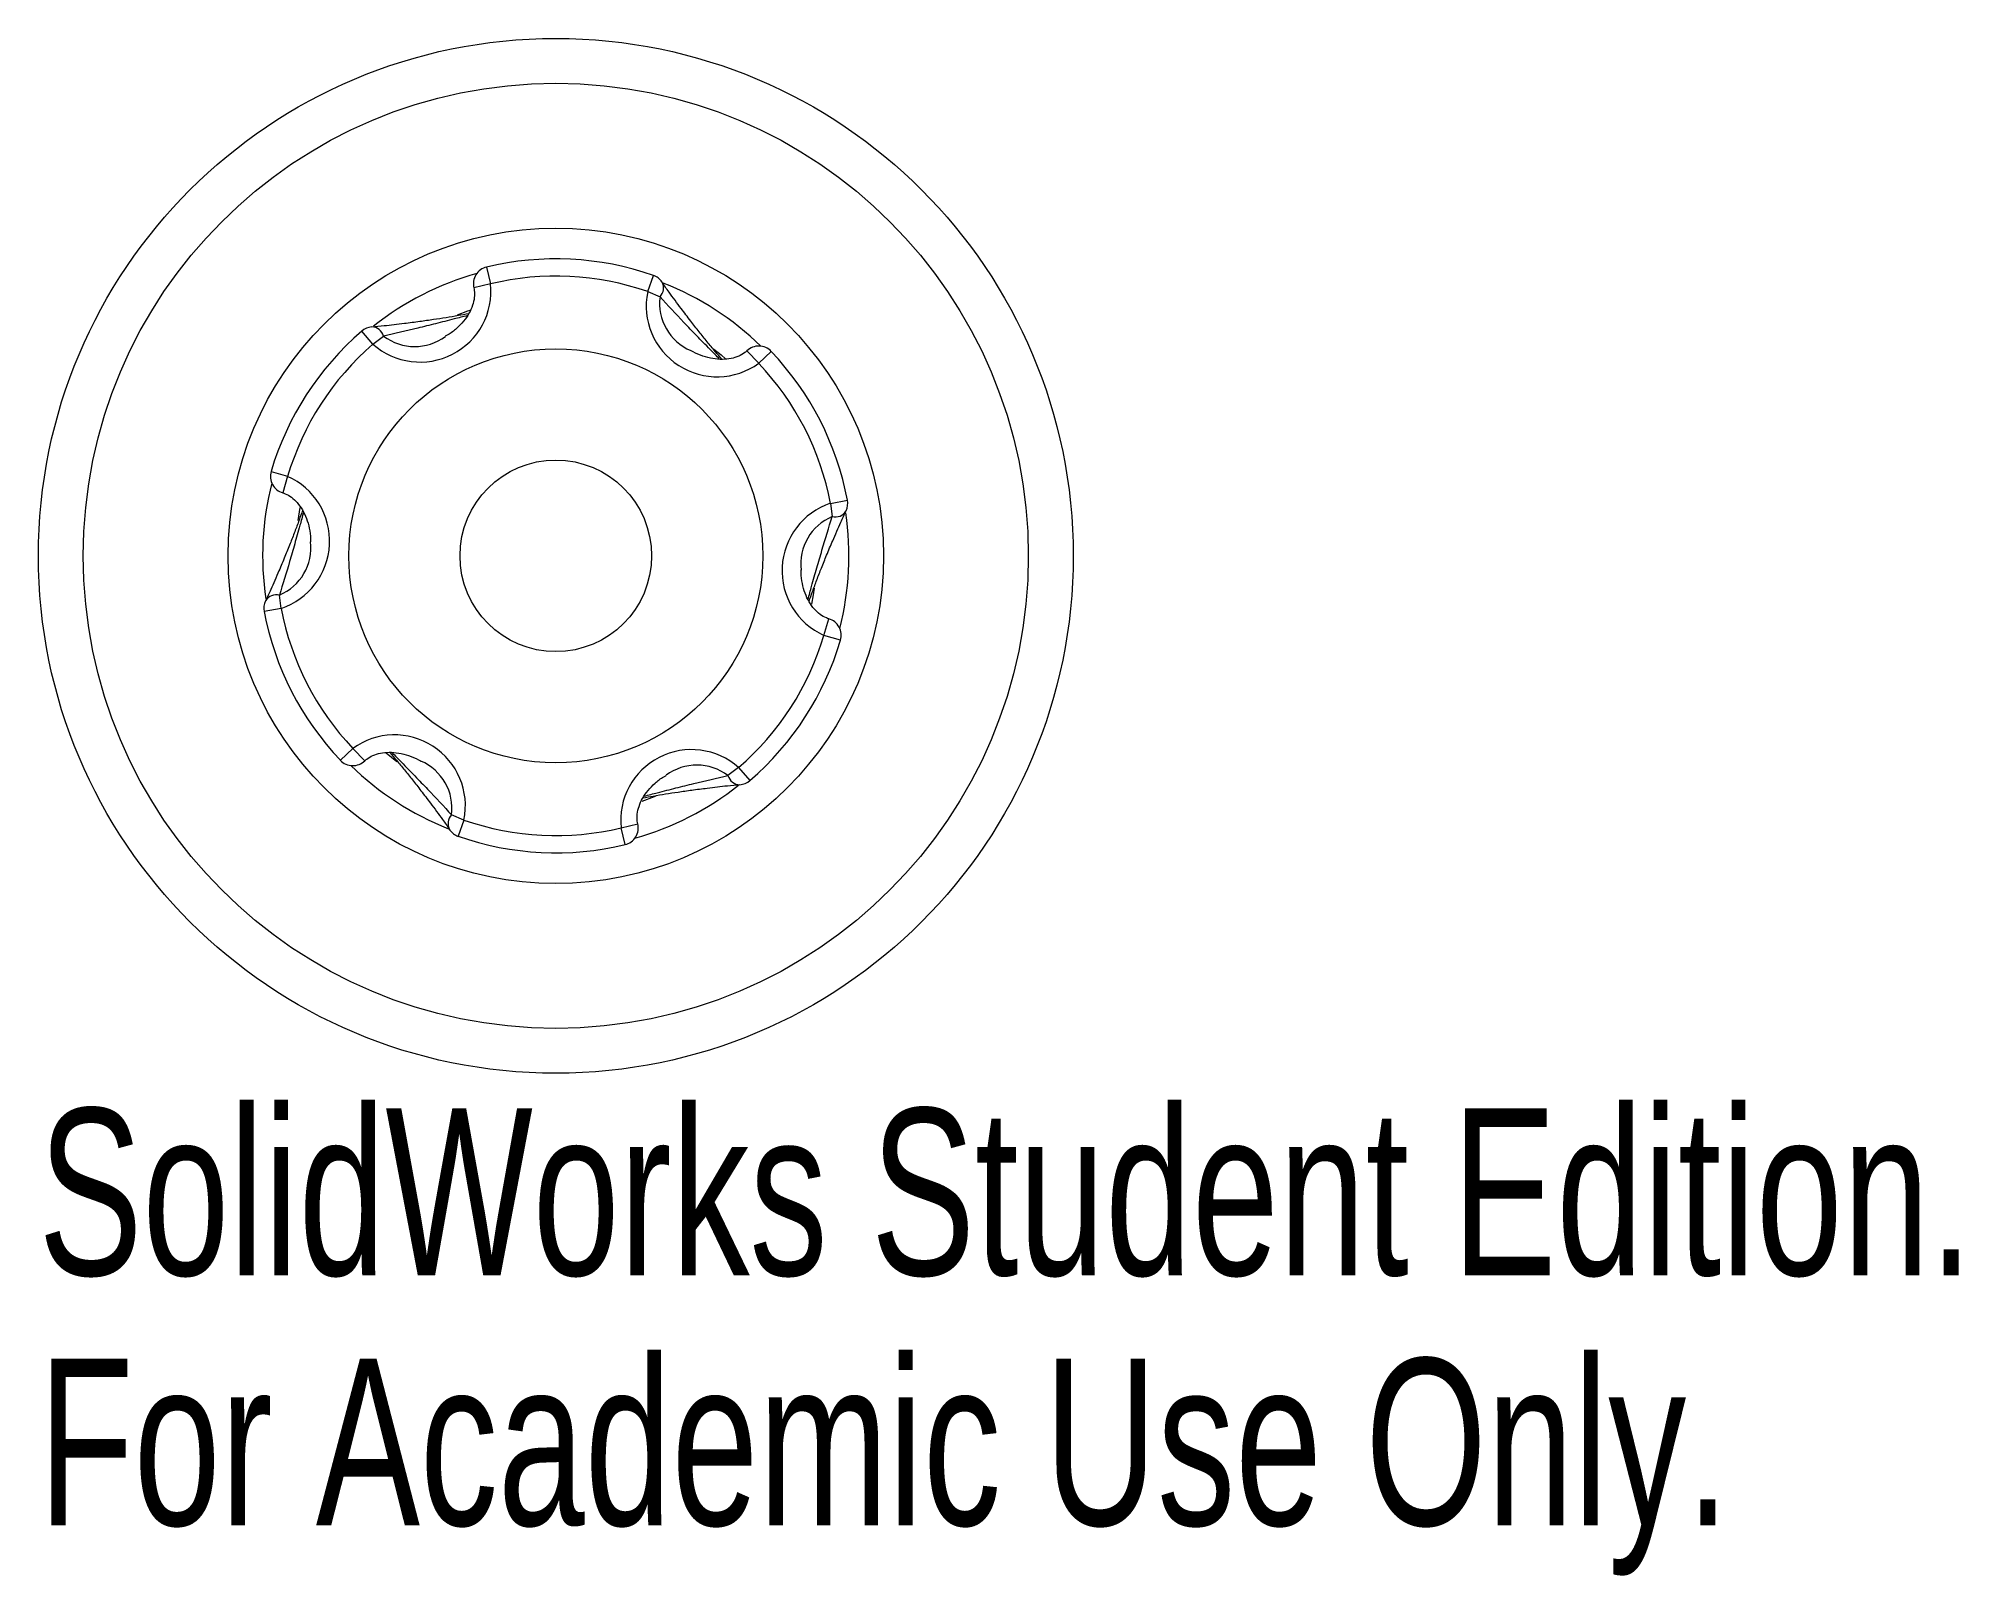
# Paper-space layout '_Top' of a CAD drawing. Header units: millimetres. Extents: x -15 to 40.7, y -29.6 to 15.
import ezdxf

# ---------------------------------------------------------------- set-up
doc = ezdxf.new("R2010")
doc.units = ezdxf.units.MM
doc.styles.add('SLDTEXTSTYLE0', font='TXT', dxfattribs={"width": 0.7})

psp = doc.layouts.new('_Top')

# ---------------------------------------------------------------- linework, layer by layer
at = {"color": 8, "linetype": 'Continuous', "lineweight": 15}
for p, q in [((-2.008, 8.372), (-1.891, 7.886)), ((-1.891, 7.886), (-2.378, 7.769)), ((2.664, 7.659), (2.829, 8.131)), ((-5.301, 6.137), (-5.628, 6.515)), ((5.884, 5.581), (5.539, 5.943)), ((6.246, 5.925), (5.884, 5.581)), ((-8.254, 2.447), (-7.775, 2.305)), ((-7.775, 2.305), (-7.917, 1.825)), ((-7.473, 1.029), (-7.412, 1.401)), ((7.965, 1.522), (8.456, 1.616)), ((-7.965, -1.522), (-8.456, -1.616)), ((7.775, -2.305), (7.917, -1.825)), ((8.254, -2.447), (7.775, -2.305)), ((-6.246, -5.925), (-5.884, -5.581)), ((-5.884, -5.581), (-5.539, -5.943)), ((-4.613, -5.969), (-4.916, -5.722)), ((5.301, -6.137), (5.628, -6.515)), ((-2.664, -7.659), (-2.829, -8.131)), ((1.891, -7.886), (2.378, -7.769)), ((2.008, -8.372), (1.891, -7.886))]:
    psp.add_line(p, q, dxfattribs=at)
at = {"color": 7, "linetype": 'Continuous', "lineweight": 15}
for p, q in [((2.664, 7.659), (3.021, 7.509)), ((-5.301, 6.137), (-4.992, 6.371)), ((7.965, 1.522), (8.013, 1.138)), ((-7.965, -1.522), (-8.013, -1.138)), ((5.301, -6.137), (4.992, -6.371)), ((-2.664, -7.659), (-3.021, -7.509))]:
    psp.add_line(p, q, dxfattribs=at)
at = {"color": 8, "linetype": 'Continuous', "lineweight": 15, "flags": 128}
for points in [[(-2.851, 6.984), (-2.546, 7.101), (-2.482, 7.124)], [(4.585, 5.991), (4.794, 5.825), (4.924, 5.715)], [(7.486, -0.933), (7.458, -1.132), (7.413, -1.399)], [(2.911, -6.96), (2.849, -6.985), (2.498, -7.118)]]:
    psp.add_lwpolyline(points, dxfattribs=at)
at = {"color": 7, "linetype": 'Continuous', "lineweight": 15}
for radius in [15, 13.699, 9.5, 6, 2.777]:
    psp.add_circle((0, 0), radius, dxfattribs=at)
for centre, radius, start, end in [((-1.891, 7.886), 0.5, 103.4874, 193.5015), ((0, 0), 8.609, 70.8182, 103.4874), ((-3.935, 7.673), 2.055, 228.3692, 5.9364), ((0, 0), 8.5, 105.6409, 128.4765), ((0, 0), 8.109, 70.8182, 103.4874), ((2.664, 7.659), 0.5, 34.0382, 70.8182), ((0, 0), 8.5, 45.6409, 68.4866), ((4.677, 7.245), 2.055, 168.3692, 305.9364), ((0, 0), 8.609, 130.8182, 163.4874), ((0, 0), 8.109, 130.8182, 163.4874), ((-5.301, 6.137), 0.5, 94.0382, 130.8182), ((5.884, 5.581), 0.5, 43.4874, 133.5015), ((0, 0), 8.109, 10.8182, 43.4874), ((0, 0), 8.609, 10.8182, 43.4874), ((-7.775, 2.305), 0.5, 163.4874, 253.5015), ((-8.613, 0.428), 2.055, 288.3692, 65.9364), ((0, 0), 8.5, 165.6409, 188.4608), ((8.613, -0.428), 2.055, 108.3692, 245.9364), ((0, 0), 8.5, 345.6409, 8.449), ((7.965, 1.522), 0.5, 334.0382, 10.8182), ((-7.965, -1.522), 0.5, 154.0382, 190.8182), ((0, 0), 8.609, 190.8182, 223.4874), ((0, 0), 8.109, 190.8182, 223.4874), ((7.775, -2.305), 0.5, 343.4874, 73.5015), ((0, 0), 8.109, 310.8182, 343.4874), ((0, 0), 8.609, 310.8182, 343.4874), ((-4.677, -7.245), 2.055, 348.3692, 125.9364), ((-5.884, -5.581), 0.5, 223.4874, 313.5015), ((0, 0), 8.5, 225.6409, 248.5111), ((3.935, -7.673), 2.055, 48.3692, 185.9364), ((0, 0), 8.5, 285.6409, 308.5168), ((5.301, -6.137), 0.5, 274.0382, 310.8182), ((0, 0), 8.109, 250.8182, 283.4874), ((1.891, -7.886), 0.5, 283.4874, 13.5015), ((-2.664, -7.659), 0.5, 214.0382, 250.8182), ((0, 0), 8.609, 250.8182, 283.4874)]:
    psp.add_arc(centre, radius, start, end, dxfattribs=at)
at = {"color": 8, "linetype": 'Continuous', "lineweight": 15}
for centre, radius, start, end in [((2.758, 7.763), 0.366, 316.0277, 28.9905), ((4.499, 7.32), 1.49, 172.729, 246.7427), ((-5.344, 6.27), 0.366, 16.0277, 88.9905), ((-4.09, 7.556), 1.49, 232.729, 306.7427), ((8.589, -0.236), 1.49, 112.729, 186.7427), ((8.102, 1.493), 0.366, 256.0277, 328.9905), ((-8.589, 0.236), 1.49, 292.729, 6.7427), ((-8.102, -1.493), 0.366, 76.0277, 148.9905), ((-4.499, -7.32), 1.49, 352.729, 66.7427), ((4.09, -7.556), 1.49, 52.729, 126.7427), ((5.344, -6.27), 0.366, 196.0277, 268.9905), ((-2.758, -7.763), 0.366, 136.0277, 208.9905)]:
    psp.add_arc(centre, radius, start, end, dxfattribs=at)
at = {"color": 7, "linetype": 'Continuous', "lineweight": 15}
for points, knots in [([(4.815, 5.697), (4.749, 5.774), (4.6, 5.948), (4.38, 6.214), (4.144, 6.508), (3.894, 6.829), (3.605, 7.21), (3.317, 7.59), (3.144, 7.84), (3.076, 7.939)], [0, 0, 0, 0, 0.090907, 0.203813, 0.327003, 0.466834, 0.633344, 0.855776, 1, 1, 1, 1]), ([(-2.378, 7.769), (-2.372, 7.744), (-2.353, 7.651), (-2.355, 7.478), (-2.408, 7.252), (-2.514, 7.02), (-2.672, 6.793), (-2.879, 6.584), (-3.061, 6.438), (-3.179, 6.378), (-3.204, 6.365)], [0, 0, 0, 0, 0.044415, 0.163355, 0.295617, 0.441891, 0.601452, 0.772041, 0.94998, 1, 1, 1, 1]), ([(-2.526, 7.018), (-2.626, 7), (-2.851, 6.957), (-3.192, 6.9), (-3.564, 6.843), (-3.967, 6.786), (-4.442, 6.727), (-4.915, 6.667), (-5.218, 6.643), (-5.337, 6.633)], [0, 0, 0, 0, 0.090907, 0.203813, 0.327003, 0.466834, 0.633344, 0.855776, 1, 1, 1, 1]), ([(5.539, 5.943), (5.52, 5.926), (5.449, 5.864), (5.298, 5.779), (5.077, 5.711), (4.823, 5.687), (4.547, 5.71), (4.262, 5.785), (4.045, 5.87), (3.934, 5.942), (3.91, 5.957)], [0, 0, 0, 0, 0.044415, 0.163355, 0.295617, 0.441891, 0.601452, 0.772041, 0.94998, 1, 1, 1, 1]), ([(-7.917, 1.825), (-7.892, 1.817), (-7.803, 1.787), (-7.654, 1.699), (-7.484, 1.541), (-7.337, 1.333), (-7.218, 1.082), (-7.141, 0.798), (-7.106, 0.568), (-7.113, 0.436), (-7.114, 0.407)], [0, 0, 0, 0, 0.044415, 0.163355, 0.295617, 0.441891, 0.601452, 0.772041, 0.94998, 1, 1, 1, 1]), ([(-7.341, 1.322), (-7.375, 1.226), (-7.451, 1.01), (-7.571, 0.686), (-7.708, 0.335), (-7.861, -0.042), (-8.047, -0.483), (-8.232, -0.923), (-8.362, -1.198), (-8.413, -1.306)], [0, 0, 0, 0, 0.0909066, 0.2038127, 0.3270035, 0.4668343, 0.6333437, 0.8557757, 1, 1, 1, 1]), ([(7.341, -1.322), (7.375, -1.226), (7.451, -1.01), (7.571, -0.686), (7.708, -0.335), (7.861, 0.042), (8.047, 0.483), (8.232, 0.923), (8.362, 1.198), (8.413, 1.306)], [0, 0, 0, 0, 0.0909066, 0.2038127, 0.3270035, 0.4668343, 0.6333437, 0.8557757, 1, 1, 1, 1]), ([(7.917, -1.825), (7.892, -1.817), (7.803, -1.787), (7.654, -1.699), (7.484, -1.541), (7.337, -1.333), (7.218, -1.082), (7.141, -0.798), (7.106, -0.568), (7.113, -0.436), (7.114, -0.407)], [0, 0, 0, 0, 0.0444153, 0.1633546, 0.2956165, 0.4418906, 0.6014525, 0.7720408, 0.9499804, 1, 1, 1, 1]), ([(-5.539, -5.943), (-5.52, -5.926), (-5.449, -5.864), (-5.298, -5.779), (-5.077, -5.711), (-4.823, -5.687), (-4.547, -5.71), (-4.262, -5.785), (-4.045, -5.87), (-3.934, -5.942), (-3.91, -5.957)], [0, 0, 0, 0, 0.044415, 0.163355, 0.295617, 0.441891, 0.601452, 0.772041, 0.94998, 1, 1, 1, 1]), ([(-4.815, -5.697), (-4.749, -5.774), (-4.6, -5.948), (-4.38, -6.214), (-4.144, -6.508), (-3.894, -6.829), (-3.605, -7.21), (-3.317, -7.59), (-3.144, -7.84), (-3.076, -7.939)], [0, 0, 0, 0, 0.090907, 0.203813, 0.327003, 0.466834, 0.633344, 0.855776, 1, 1, 1, 1]), ([(2.378, -7.769), (2.372, -7.744), (2.353, -7.651), (2.355, -7.478), (2.408, -7.252), (2.514, -7.02), (2.672, -6.793), (2.879, -6.584), (3.061, -6.438), (3.179, -6.378), (3.204, -6.365)], [0, 0, 0, 0, 0.044415, 0.163355, 0.295617, 0.441891, 0.601452, 0.772041, 0.94998, 1, 1, 1, 1]), ([(2.526, -7.018), (2.626, -7), (2.851, -6.957), (3.192, -6.9), (3.564, -6.843), (3.967, -6.786), (4.442, -6.727), (4.915, -6.667), (5.218, -6.643), (5.337, -6.633)], [0, 0, 0, 0, 0.090907, 0.203813, 0.327003, 0.466834, 0.633344, 0.855776, 1, 1, 1, 1])]:
    psp.add_open_spline(points, degree=3, knots=knots, dxfattribs=at)
at = {"color": 8, "linetype": 'Continuous', "lineweight": 15}
for points, knots in [([(4.75, 5.702), (4.658, 5.796), (4.422, 6.035), (4.083, 6.385), (3.586, 6.897), (3.248, 7.263), (3.021, 7.509)], [0, 0, 0, 0, 0.139295, 0.353001, 0.567642, 1, 1, 1, 1]), ([(-2.563, 6.965), (-2.691, 6.931), (-3.015, 6.847), (-3.488, 6.729), (-4.179, 6.554), (-4.666, 6.444), (-4.992, 6.371)], [0, 0, 0, 0, 0.139295, 0.353001, 0.567642, 1, 1, 1, 1]), ([(-7.313, 1.263), (-7.348, 1.136), (-7.437, 0.813), (-7.571, 0.342), (-7.766, -0.342), (-7.914, -0.819), (-8.013, -1.138)], [0, 0, 0, 0, 0.1392931, 0.3534, 0.5676482, 1, 1, 1, 1]), ([(7.313, -1.263), (7.348, -1.136), (7.437, -0.813), (7.571, -0.344), (7.766, 0.342), (7.914, 0.819), (8.013, 1.138)], [0, 0, 0, 0, 0.139295, 0.353001, 0.567642, 1, 1, 1, 1]), ([(-4.75, -5.702), (-4.658, -5.796), (-4.422, -6.035), (-4.083, -6.385), (-3.586, -6.897), (-3.248, -7.263), (-3.021, -7.509)], [0, 0, 0, 0, 0.139295, 0.353001, 0.567642, 1, 1, 1, 1]), ([(2.563, -6.965), (2.691, -6.931), (3.015, -6.847), (3.488, -6.729), (4.179, -6.554), (4.666, -6.444), (4.992, -6.371)], [0, 0, 0, 0, 0.139295, 0.353001, 0.567642, 1, 1, 1, 1])]:
    psp.add_open_spline(points, degree=3, knots=knots, dxfattribs=at)

# ---------------------------------------------------------------- texts
at = {"color": 7, "linetype": 'Continuous', "char_height": 4.83362, "attachment_point": 1, "style": 'SLDTEXTSTYLE0'}
for s, insert in [('SolidWorks Student Edition.', (-15, -16.02)), ('For Academic Use Only.', (-15, -23.27))]:
    psp.add_mtext(s, dxfattribs=dict(at, insert=insert))

doc.saveas('drawing.dxf')
